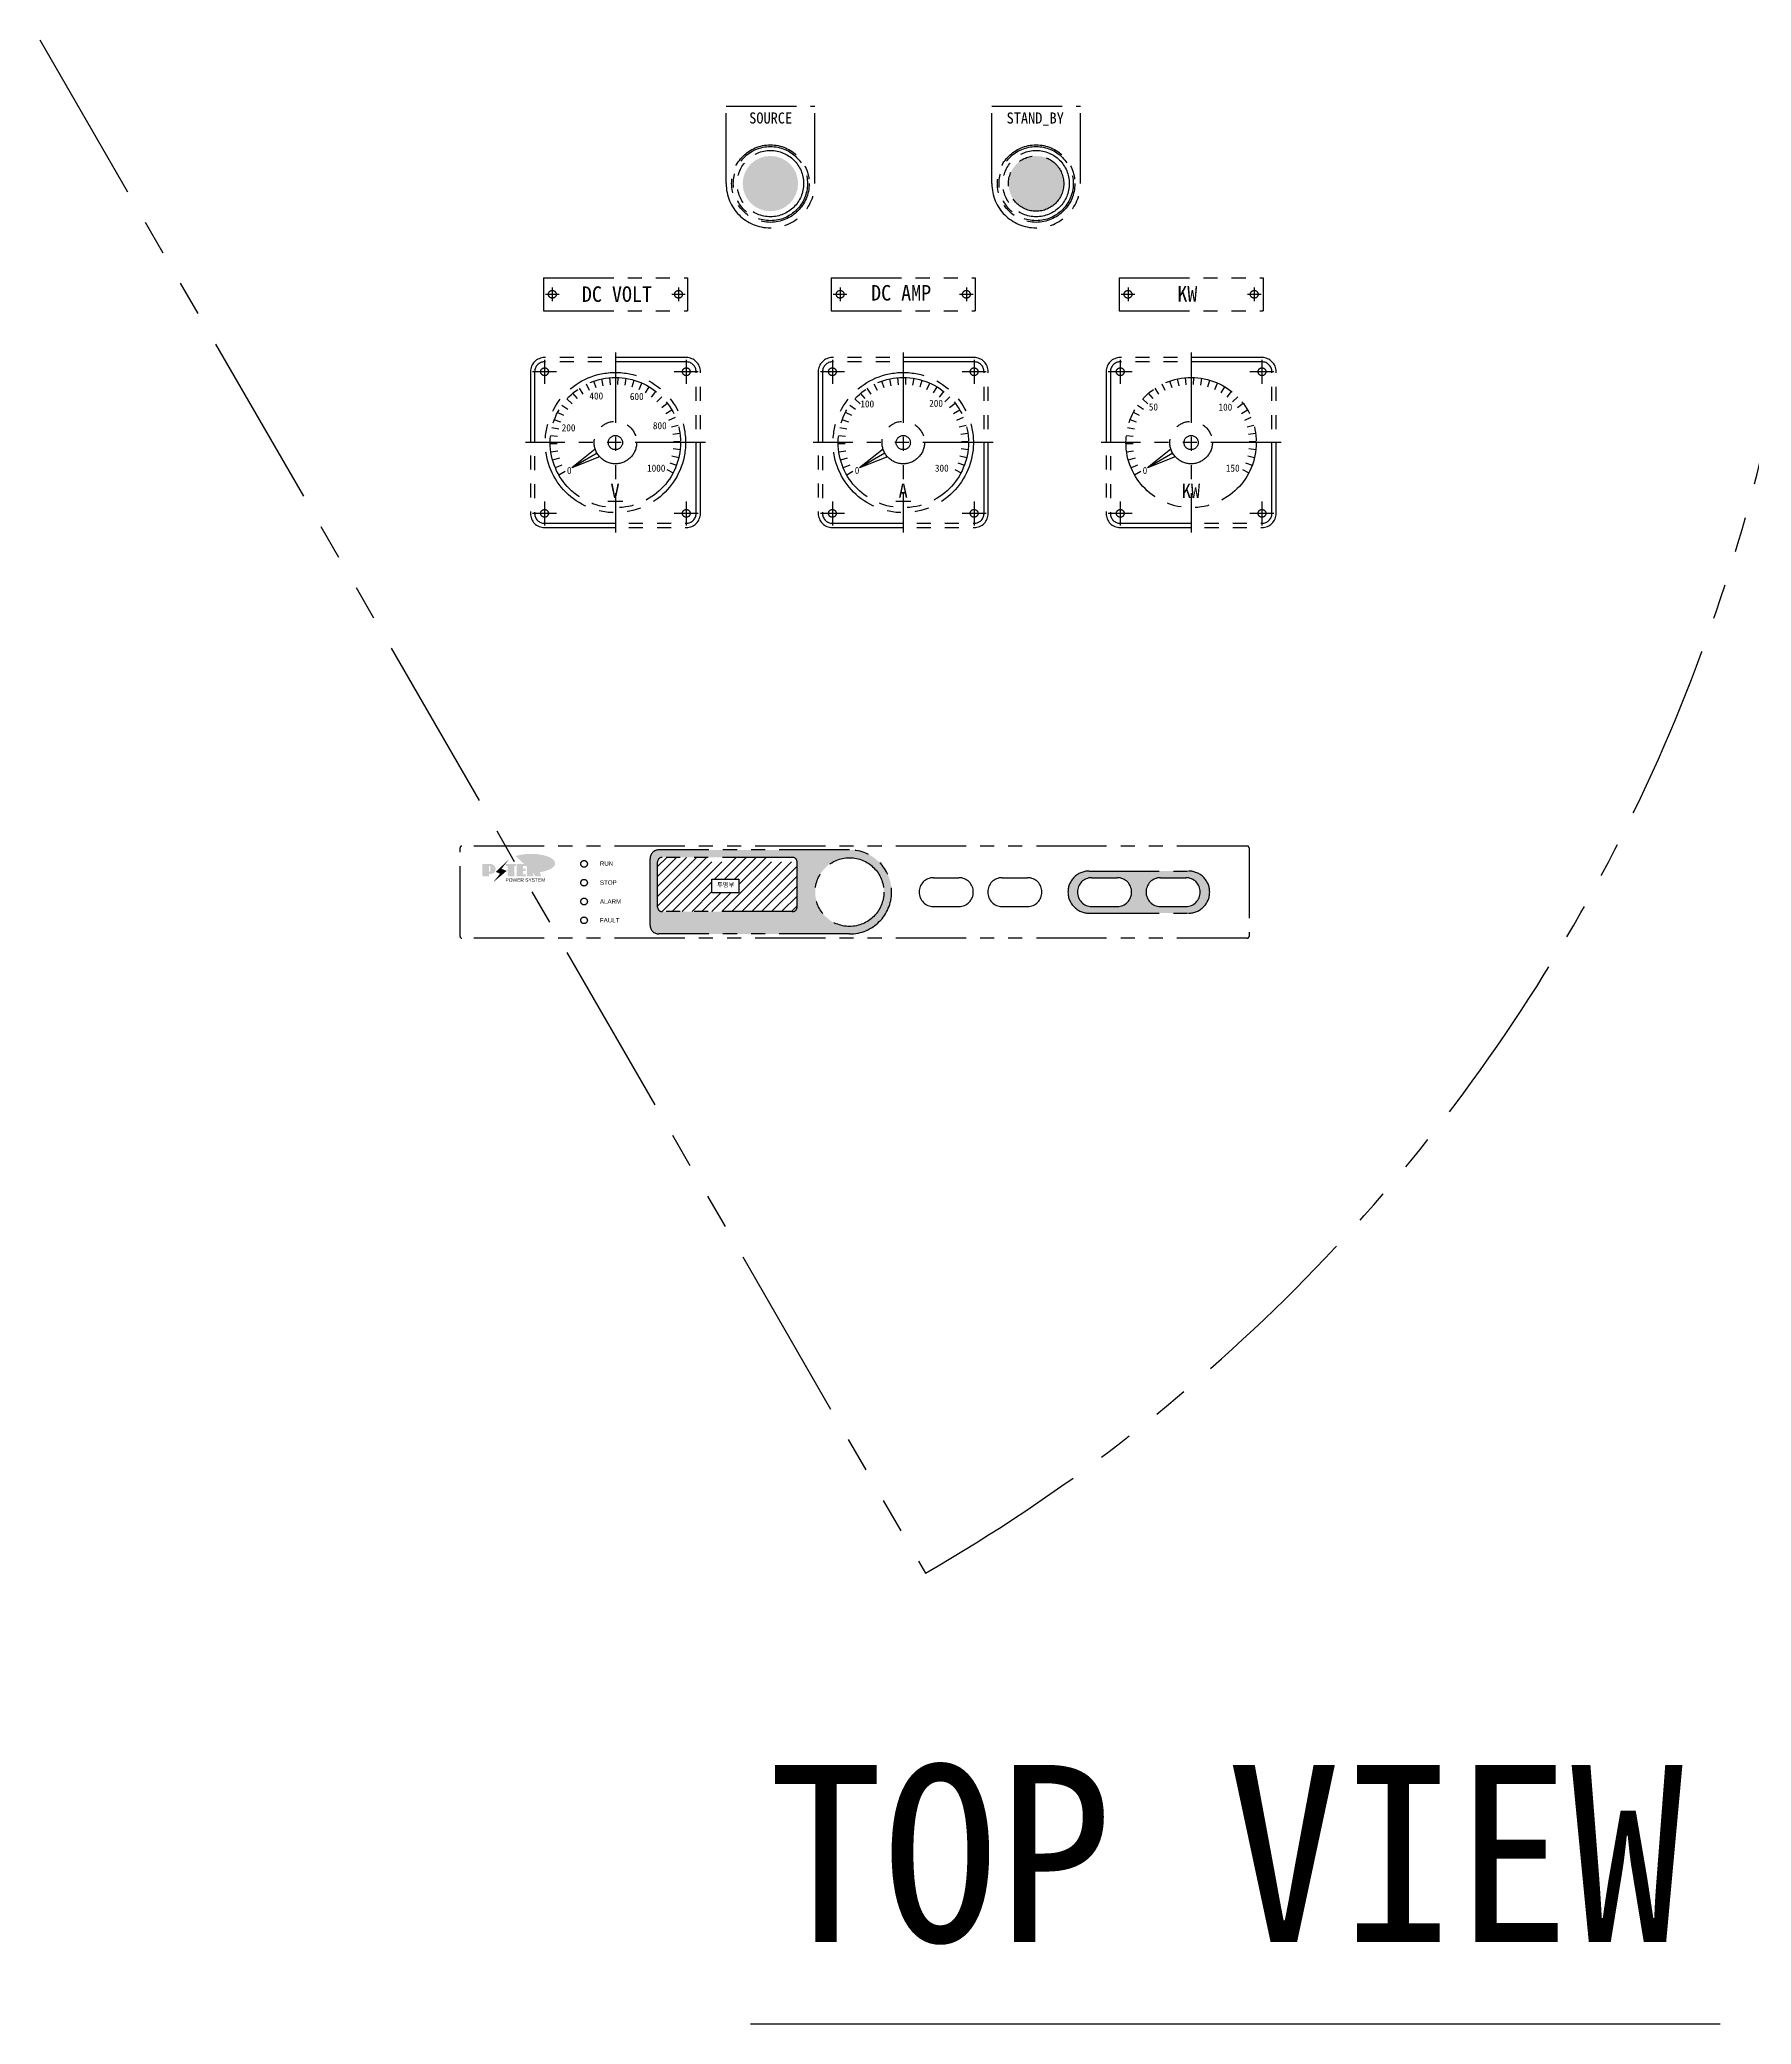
# Model space of a CAD drawing. Header units: inches. Extents: x 0 to 18221, y 0 to 6752.
# Drawn here: x 3804 to 4577, y 3925 to 4822 of the extents above; entities that cross this region are included whole.
import ezdxf
from ezdxf.enums import TextEntityAlignment as Align

# ---------------------------------------------------------------- set-up
doc = ezdxf.new("R2010")
doc.units = ezdxf.units.IN
doc.header["$MEASUREMENT"] = 0
doc.linetypes.add('PHANTOM', pattern=[63.5, 31.75, -6.35, 6.35, -6.35, 6.35, -6.35])
doc.linetypes.add('PHANTOM2', pattern=[31.75, 15.875, -3.175, 3.175, -3.175, 3.175, -3.175])
doc.styles.add('h1', font='')
doc.styles.add('HAN', font='')
doc.styles.get("Standard").update_dxf_attribs({"font": 'arial.ttf'})
doc.styles.get('h1').set_extended_font_data('New Gulim')
doc.styles.get('HAN').set_extended_font_data('GulimChe')

# ---------------------------------------------------------------- blocks, each defined once
blk = doc.blocks.new('A$C269E3A3B')
at = {"linetype": 'PHANTOM'}
for points in [[(-202.5, 117, 1), (-177.5, 117, 1)], [(-82.5, 117, 1), (-57.5, 117, 1)], [(-309.1, -193.49), (-311.42, -192.57), (-308.17, -188.38), (-313.98, -193.89), (-312.09, -194.77), (-315.14, -198.62)]]:
    blk.add_hatch(color=6, dxfattribs=at).paths.add_polyline_path(points)
h = blk.add_hatch(color=6, dxfattribs=at)
edge = h.paths.add_edge_path()
edge.add_ellipse((-298.09, -190.11), major_axis=(-10.9, 0), ratio=0.39426, start_angle=111.51268, end_angle=334.46902)
edge.add_ellipse((-299.39, -190.45), major_axis=(-10.1, 0), ratio=0.40699, start_angle=121.30662, end_angle=327.74369, ccw=False)
edge.add_line((-294.14, -193.97), (-294.09, -194.11))
h = blk.add_hatch(color=6, dxfattribs=at)
edge = h.paths.add_edge_path(flags=16)
edge.add_arc((-154.26, -203.08), 15.5, 0, 360)
edge = h.paths.add_edge_path(flags=16)
edge.add_arc((-179.95, -189.4), 2, 0, 90)
edge.add_line((-179.95, -187.4), (-238.95, -187.4))
edge.add_arc((-238.95, -189.4), 2, 90, 180)
edge.add_line((-240.95, -189.4), (-240.95, -209.9))
edge.add_arc((-238.95, -209.9), 2, 180, 270)
edge.add_line((-238.95, -211.9), (-179.95, -211.9))
edge.add_arc((-179.95, -209.9), 2, 270, 360)
edge.add_line((-177.95, -209.9), (-177.95, -189.4))
edge = h.paths.add_edge_path()
edge.add_arc((-240.35, -188), 4, 90, 180)
edge.add_line((-244.35, -188), (-244.35, -218))
edge.add_arc((-240.35, -218), 4, 180, 270)
edge.add_line((-240.35, -222), (-154.26, -222))
edge.add_arc((-154.26, -203), 19, 270, 450)
edge.add_line((-154.26, -184), (-240.35, -184))
h = blk.add_hatch(color=6, dxfattribs=at)
h.paths.add_polyline_path([(-317.3, -194.71), (-316.46, -194.71, 1), (-316.46, -190.34), (-320.03, -190.34), (-320.03, -195.79), (-317.3, -195.79)])
h.paths.add_polyline_path([(-317.3, -193.95), (-317.3, -191.06), (-317.16, -191.06, -0.414214), (-316.44, -191.79), (-316.44, -193.23, -0.414214), (-317.16, -193.95)], flags=16)
h.paths.add_polyline_path([(-305.92, -191.06), (-305.08, -191.06), (-305.08, -190.34), (-309.53, -190.34), (-309.53, -191.06), (-308.69, -191.06), (-308.69, -195.79), (-305.92, -195.79)])
h.paths.add_polyline_path([(-301.89, -193.33), (-300.66, -193.33), (-300.66, -192.56), (-301.89, -192.56), (-301.89, -191.06), (-300.66, -191.06), (-300.66, -190.34), (-304.62, -190.34), (-304.62, -195.79), (-300.51, -195.79), (-300.51, -195.07), (-301.89, -195.07)])
h.paths.add_polyline_path([(-297.21, -193.48), (-296.39, -195.79), (-293.71, -195.79), (-295.08, -191.4), (-293.77, -190.34), (-295.02, -190.34), (-297.21, -191.74), (-297.21, -190.34), (-299.96, -190.34), (-299.96, -195.79), (-297.21, -195.79)])
h = blk.add_hatch(color=6, dxfattribs=at)
h.paths.add_polyline_path([(-317.1, -191.23), (-316.97, -191.23, -0.129793), (-316.61, -191.32, 0.221832), (-317.16, -191.06), (-317.3, -191.06), (-317.3, -193.95), (-317.16, -193.95, 0.02048), (-317.1, -193.95)], flags=17)
h.paths.add_polyline_path([(-317.1, -194.87), (-316.26, -194.87, 0.72362), (-314.96, -190.93, -0.679777), (-316.46, -194.71), (-317.3, -194.71), (-317.3, -195.79), (-319.83, -195.79), (-319.83, -195.96), (-317.1, -195.96)])
h.paths.add_polyline_path([(-312.28, -194.85), (-315.33, -198.71), (-314.96, -198.39), (-312.09, -194.77), (-313.98, -193.89), (-308.64, -188.82), (-308.37, -188.47), (-314.17, -193.98)])
h.paths.add_polyline_path([(-309.34, -191.06), (-309.34, -191.23), (-308.69, -191.23), (-308.69, -191.06)], flags=17)
h.paths.add_polyline_path([(-305.72, -191.23), (-304.88, -191.23), (-304.88, -190.51), (-305.08, -190.51), (-305.08, -191.06), (-305.92, -191.06), (-305.92, -195.79), (-308.49, -195.79), (-308.49, -195.96), (-305.72, -195.96)])
h.paths.add_polyline_path([(-300.46, -192.73), (-300.66, -192.73), (-300.66, -193.33), (-301.89, -193.33), (-301.89, -195.07), (-301.69, -195.07), (-301.69, -193.5), (-300.46, -193.5)])
h.paths.add_polyline_path([(-300.31, -195.24), (-300.51, -195.24), (-300.51, -195.79), (-304.42, -195.79), (-304.42, -195.96), (-300.31, -195.96)])
h.paths.add_polyline_path([(-300.46, -190.51), (-300.66, -190.51), (-300.66, -191.06), (-301.89, -191.06), (-301.89, -192.56), (-301.69, -192.56), (-301.69, -191.23), (-300.46, -191.23)])
h.paths.add_polyline_path([(-297.02, -190.51), (-297.21, -190.51), (-297.21, -191.74), (-297.02, -191.61)])
h.paths.add_polyline_path([(-297.02, -194.03), (-297.21, -193.48), (-297.21, -195.79), (-299.76, -195.79), (-299.76, -195.96), (-297.02, -195.96)])
h.paths.add_polyline_path([(-293.57, -190.51), (-293.97, -190.51), (-295.08, -191.4), (-293.71, -195.79), (-296.25, -195.79), (-296.2, -195.96), (-293.52, -195.96), (-294.89, -191.56)])
h = blk.add_hatch(color=6, dxfattribs=at)
edge = h.paths.add_edge_path()
edge.add_line((-46.11, -193.58), (-1.11, -193.58))
edge.add_arc((-1.11, -203.08), 9.5, -90, 90, ccw=False)
edge.add_line((-1.11, -212.58), (-46.11, -212.58))
edge.add_arc((-46.11, -203.08), 9.5, 90, 270, ccw=False)
edge = h.paths.add_edge_path(flags=16)
edge.add_line((-13.86, -196.58), (-2.36, -196.58))
edge.add_arc((-2.36, -203.08), 6.5, -90, 90, ccw=False)
edge.add_line((-2.36, -209.58), (-13.86, -209.58))
edge.add_arc((-13.86, -203.08), 6.5, 90, 270, ccw=False)
edge = h.paths.add_edge_path(flags=16)
edge.add_arc((-33.36, -203.08), 6.5, 270, 450)
edge.add_line((-33.36, -196.58), (-44.86, -196.58))
edge.add_arc((-44.86, -203.08), 6.5, 90, 270)
edge.add_line((-44.86, -209.58), (-33.36, -209.58))
at = {"color": 6, "linetype": 'PHANTOM'}
for p, q in [((-210, 152, 0), (-170, 152, 0)), ((-210, 117, 0), (-210, 152, 0)), ((-170, 117, 0), (-170, 152, 0)), ((-90, 152), (-50, 152)), ((-90, 117), (-90, 152)), ((-50, 117), (-50, 152)), ((-292.5, 74.5), (-227.5, 74.5)), ((-292.5, 74.5), (-292.5, 59.5)), ((-227.5, 74.5), (-227.5, 59.5)), ((-162.5, 74.5), (-97.5, 74.5)), ((-162.5, 74.5), (-162.5, 59.5)), ((-97.5, 74.5), (-97.5, 59.5)), ((-32.5, 74.5), (-32.5, 59.5)), ((-32.5, 74.5), (32.5, 74.5)), ((32.5, 74.5), (32.5, 59.5)), ((-291.58, 67), (-285.42, 67)), ((-288.5, 70.08), (-288.5, 63.92)), ((-234.58, 67), (-228.42, 67)), ((-231.5, 70.08), (-231.5, 63.92)), ((-161.58, 67), (-155.42, 67)), ((-158.5, 70.08), (-158.5, 63.92)), ((-104.58, 67), (-98.42, 67)), ((-101.5, 70.08), (-101.5, 63.92)), ((-31.58, 67), (-25.42, 67)), ((-28.5, 70.08), (-28.5, 63.92)), ((25.42, 67), (31.58, 67)), ((28.5, 70.08), (28.5, 63.92)), ((-292.5, 59.5), (-227.5, 59.5)), ((-162.5, 59.5), (-97.5, 59.5)), ((-32.5, 59.5), (32.5, 59.5)), ((-228, 38.4), (-292, 38.4)), ((-292, 37.42), (-292, 26.58)), ((-228, 36.48), (-292, 36.48)), ((-260, 40.66), (-260, -40.66)), ((-228, 37.42), (-228, 26.58)), ((-98, 38.4), (-162, 38.4)), ((-162, 37.42), (-162, 26.58)), ((-98, 36.48), (-162, 36.48)), ((-130, 40.66), (-130, -40.66)), ((-130, 40.66), (-130, -40.66)), ((-98, 37.42), (-98, 26.58)), ((32, 38.4), (-32, 38.4)), ((-32, 37.42), (-32, 26.58)), ((32, 36.48), (-32, 36.48)), ((0, 40.66), (0, -40.66)), ((32, 37.42), (32, 26.58)), ((-298.4, 32.29), (-298.4, -32.66)), ((-286.58, 32), (-297.42, 32)), ((-296.48, 32), (-296.48, -32)), ((-268.63, 24.78), (-269.68, 27.8)), ((-265.46, 25.67), (-266.12, 28.8)), ((-262.2, 26.15), (-262.46, 29.34)), ((-258.9, 26.22), (-258.77, 29.41)), ((-255.62, 25.87), (-255.09, 29.03)), ((-252.42, 25.12), (-251.49, 28.18)), ((-222.58, 32), (-233.42, 32)), ((-223.52, -32, 0), (-223.52, 32, 0)), ((-221.6, -32, 0), (-221.6, 32, 0)), ((-168.4, 32.29), (-168.4, -32.66)), ((-156.58, 32), (-167.42, 32)), ((-166.48, 32), (-166.48, -32)), ((-138.63, 24.78), (-139.68, 27.8)), ((-135.46, 25.67), (-136.12, 28.8)), ((-132.2, 26.15), (-132.46, 29.34)), ((-128.9, 26.22), (-128.77, 29.41)), ((-125.62, 25.87), (-125.09, 29.03)), ((-122.42, 25.12), (-121.49, 28.18)), ((-92.58, 32), (-103.42, 32)), ((-93.52, -32, 0), (-93.52, 32, 0)), ((-91.6, -32, 0), (-91.6, 32, 0)), ((-38.4, 32.29), (-38.4, -32.66)), ((-26.58, 32), (-37.42, 32)), ((-36.48, 32), (-36.48, -32)), ((-8.63, 24.78), (-9.68, 27.8)), ((-5.46, 25.67), (-6.12, 28.8)), ((-2.2, 26.15), (-2.46, 29.34)), ((1.1, 26.22), (1.23, 29.41)), ((4.38, 25.87), (4.91, 29.03)), ((7.58, 25.12), (8.51, 28.18)), ((37.42, 32), (26.58, 32)), ((36.48, -32, 0), (36.48, 32, 0)), ((38.4, -32, 0), (38.4, 32, 0)), ((-279.5, 17.56), (-281.88, 19.7)), ((-277.15, 19.86), (-279.24, 22.29)), ((-274.52, 21.86), (-276.29, 24.52)), ((-271.67, 23.5), (-273.09, 26.37)), ((-249.33, 23.97), (-248.03, 26.89)), ((-246.41, 22.44), (-244.75, 25.18)), ((-243.7, 20.56), (-241.71, 23.07)), ((-241.25, 18.36), (-238.97, 20.6)), ((-149.5, 17.56), (-151.88, 19.7)), ((-147.15, 19.86), (-149.24, 22.29)), ((-144.52, 21.86), (-146.29, 24.52)), ((-141.67, 23.5), (-143.09, 26.37)), ((-119.33, 23.97), (-118.03, 26.89)), ((-116.41, 22.44), (-114.75, 25.18)), ((-113.7, 20.56), (-111.71, 23.07)), ((-111.25, 18.36), (-108.97, 20.6)), ((-19.5, 17.56), (-21.88, 19.7)), ((-17.15, 19.86), (-19.24, 22.29)), ((-14.52, 21.86), (-16.29, 24.52)), ((-11.67, 23.5), (-13.09, 26.37)), ((10.67, 23.97), (11.97, 26.89)), ((13.59, 22.44), (15.25, 25.18)), ((16.3, 20.56), (18.29, 23.07)), ((18.75, 18.36), (21.03, 20.6)), ((-284.59, 9.15), (-287.59, 10.26)), ((-283.25, 12.16), (-286.09, 13.64)), ((-281.55, 14.98), (-284.17, 16.8)), ((-239.1, 15.86), (-236.55, 17.8)), ((-237.28, 13.12), (-234.5, 14.72)), ((-235.81, 10.17), (-232.86, 11.41)), ((-154.59, 9.15), (-157.59, 10.26)), ((-153.25, 12.16), (-156.09, 13.64)), ((-151.55, 14.98), (-154.17, 16.8)), ((-109.1, 15.86), (-106.55, 17.8)), ((-107.28, 13.12), (-104.5, 14.72)), ((-105.81, 10.17), (-102.86, 11.41)), ((-24.59, 9.15), (-27.59, 10.26)), ((-23.25, 12.16), (-26.09, 13.64)), ((-21.55, 14.98), (-24.17, 16.8)), ((20.9, 15.86), (23.45, 17.8)), ((22.72, 13.12), (25.5, 14.72)), ((24.19, 10.17), (27.14, 11.41)), ((-286.1, 2.74), (-289.28, 3.08)), ((-285.55, 5.99), (-288.66, 6.72)), ((-234.73, 7.06), (-231.64, 7.92)), ((-234.04, 3.83), (-230.88, 4.3)), ((-233.77, 0.55), (-230.57, 0.62)), ((-89.34, 0), (-170.66, 0)), ((-89.34, 0), (-170.66, 0)), ((-156.1, 2.74), (-159.28, 3.08)), ((-155.55, 5.99), (-158.66, 6.72)), ((-104.73, 7.06), (-101.64, 7.92)), ((-104.04, 3.83), (-100.88, 4.3)), ((-103.77, 0.55), (-100.57, 0.62)), ((40.66, 0), (-40.66, 0)), ((-26.1, 2.74), (-29.28, 3.08)), ((-25.55, 5.99), (-28.66, 6.72)), ((25.27, 7.06), (28.36, 7.92)), ((25.96, 3.83), (29.12, 4.3)), ((26.23, 0.55), (29.43, 0.62)), ((-219.34, 0), (-300.66, 0)), ((-286.23, -0.55), (-289.43, -0.62)), ((-285.96, -3.83), (-289.12, -4.3)), ((-285.27, -7.06), (-288.36, -7.92)), ((-269.11, -3.02), (-279.69, -11.37)), ((-268.31, -4.8), (-279.69, -11.37)), ((-267.17, -6.38), (-279.69, -11.37)), ((-234.45, -5.99), (-231.34, -6.72)), ((-233.9, -2.74), (-230.72, -3.08)), ((-156.23, -0.55), (-159.43, -0.62)), ((-155.96, -3.83), (-159.12, -4.3)), ((-155.27, -7.06), (-158.36, -7.92)), ((-139.11, -3.02), (-149.69, -11.37)), ((-138.31, -4.8), (-149.69, -11.37)), ((-137.17, -6.38), (-149.69, -11.37)), ((-104.45, -5.99), (-101.34, -6.72)), ((-103.9, -2.74), (-100.72, -3.08)), ((-26.23, -0.55), (-29.43, -0.62)), ((-25.96, -3.83), (-29.12, -4.3)), ((-25.27, -7.06), (-28.36, -7.92)), ((-9.11, -3.02), (-19.69, -11.37)), ((-8.31, -4.8), (-19.69, -11.37)), ((-7.17, -6.38), (-19.69, -11.37)), ((25.55, -5.99), (28.66, -6.72)), ((26.1, -2.74), (29.28, -3.08)), ((-284.19, -10.17), (-287.14, -11.41)), ((-282.72, -13.12), (-285.5, -14.72)), ((-236.75, -12.16), (-233.91, -13.64)), ((-235.41, -9.15), (-232.41, -10.26)), ((-154.19, -10.17), (-157.14, -11.41)), ((-152.72, -13.12), (-155.5, -14.72)), ((-106.75, -12.16), (-103.91, -13.64)), ((-105.41, -9.15), (-102.41, -10.26)), ((-24.19, -10.17), (-27.14, -11.41)), ((-22.72, -13.12), (-25.5, -14.72)), ((23.25, -12.16), (26.09, -13.64)), ((24.59, -9.15), (27.59, -10.26)), ((-292, -26.58), (-292, -37.42)), ((-263.36, -26.47), (-256.64, -26.47)), ((-228, -26.58), (-228, -37.42)), ((-162, -26.58), (-162, -37.42)), ((-133.36, -26.47), (-126.64, -26.47)), ((-98, -26.58), (-98, -37.42)), ((-32, -26.58), (-32, -37.42)), ((32, -26.58), (32, -37.42)), ((-286.58, -32), (-297.42, -32)), ((-222.58, -32), (-233.42, -32)), ((-156.58, -32), (-167.42, -32)), ((-92.58, -32), (-103.42, -32)), ((-26.58, -32), (-37.42, -32)), ((37.42, -32), (26.58, -32)), ((-292, -36.48), (-228, -36.48)), ((-292, -38.4), (-228, -38.4)), ((-162, -36.48), (-98, -36.48)), ((-162, -38.4), (-98, -38.4)), ((-32, -36.48), (32, -36.48)), ((-32, -38.4), (32, -38.4)), ((-330.15, -223.08), (-330.15, -183.08)), ((25.35, -182.28), (-329.35, -182.28)), ((-244.35, -218), (-244.35, -188)), ((-240.95, -191.52), (-236.83, -187.4)), ((-240.95, -196.01), (-232.34, -187.4)), ((-240.95, -200.5), (-227.85, -187.4)), ((-240.95, -205), (-223.35, -187.4)), ((-240.95, -209.49), (-218.86, -187.4)), ((-154.26, -184, 0), (-240.35, -184)), ((-179.95, -187.4), (-238.95, -187.4)), ((-238.87, -211.9), (-214.37, -187.4)), ((-234.38, -211.9), (-209.88, -187.4)), ((-215.19, -197.19), (-205.39, -187.4)), ((-211.93, -211.9), (-187.43, -187.4)), ((-210.7, -197.19), (-200.9, -187.4)), ((-207.44, -211.9), (-182.94, -187.4)), ((-206.21, -197.19), (-196.41, -187.4)), ((-204.2, -199.68), (-191.92, -187.4)), ((-202.95, -211.9), (-178.81, -187.76)), ((26.15, -183.08), (26.15, -223.08)), ((-240.95, -209.9), (-240.95, -189.4)), ((-216.38, -197.19), (-204.2, -197.19)), ((-216.38, -203.34), (-216.38, -197.19)), ((-204.2, -197.19), (-204.2, -203.34)), ((-198.46, -211.9), (-177.95, -191.39)), ((-193.97, -211.9), (-177.95, -195.88)), ((-177.95, -209.9), (-177.95, -189.4)), ((-116.36, -196.58), (-104.86, -196.58)), ((-85.36, -196.58), (-73.86, -196.58)), ((-46.11, -193.58), (-1.11, -193.58)), ((-44.86, -196.58), (-33.36, -196.58)), ((-13.86, -196.58), (-2.36, -196.58)), ((-229.89, -211.9), (-216.38, -198.39)), ((-225.4, -211.9), (-216.38, -202.88)), ((-220.91, -211.9), (-212.36, -203.34)), ((-216.42, -211.9), (-207.87, -203.34)), ((-204.2, -203.34), (-216.38, -203.34)), ((-189.48, -211.9), (-177.95, -200.37)), ((-184.99, -211.9), (-177.95, -204.86)), ((-179.95, -211.9), (-238.95, -211.9)), ((-180.5, -211.9), (-177.95, -209.35)), ((-116.36, -209.58), (-104.86, -209.58)), ((-85.36, -209.58), (-73.86, -209.58)), ((-46.11, -212.58), (-1.11, -212.58)), ((-44.86, -209.58), (-33.36, -209.58)), ((-13.86, -209.58), (-2.36, -209.58)), ((25.35, -223.88), (-329.35, -223.88)), ((-154.26, -222, 0), (-240.35, -222))]:
    blk.add_line(p, q, dxfattribs=at)
for centre, radius in [((-190, 117, 0), 17.5), ((-70, 117), 17.5), ((-190, 117, 0), 16.75), ((-190, 117), 15), ((-70, 117), 16.75), ((-70, 117, 0), 15), ((-70, 117), 12.5), ((-288.5, 67), 1.75), ((-231.5, 67), 1.75), ((-158.5, 67), 1.75), ((-101.5, 67), 1.75), ((-28.5, 67), 1.75), ((28.5, 67), 1.75), ((-292, 32), 1.76), ((-260, 0), 31.68), ((-260, 0), 29.44), ((-228, 32), 1.76), ((-162, 32), 1.76), ((-130, 0), 31.68), ((-130, 0), 29.44), ((-98, 32), 1.76), ((-32, 32), 1.76), ((0, 0), 29.44), ((32, 32), 1.76), ((-260, 0), 9.6), ((-130, 0), 9.6), ((0, 0), 9.6), ((-260, 0), 3.2), ((-130, 0), 3.2), ((0, 0), 3.2), ((-292, -32), 1.76), ((-228, -32), 1.76), ((-162, -32), 1.76), ((-98, -32), 1.76), ((-32, -32), 1.76), ((32, -32), 1.76), ((-154.26, -203.08, 0), 15.5), ((-274.15, -190.33), 1.5), ((-274.15, -190.33), 1.5), ((-274.15, -198.83), 1.5), ((-274.15, -198.83), 1.5), ((-274.15, -207.33), 1.5), ((-274.15, -207.33), 1.5), ((-274.15, -215.83), 1.5), ((-274.15, -215.83), 1.5)]:
    blk.add_circle(centre, radius, dxfattribs=at)
for centre, radius, start, end in [((-190, 117, 0), 20, 180, 0), ((-70, 117), 20, 180, 0), ((-292, 32), 6.4, 90, 180), ((-292, 32), 4.48, 90, 180), ((-228, 32), 6.4, 0, 90), ((-228, 32), 4.48, 0, 90), ((-162, 32), 6.4, 90, 180), ((-162, 32), 4.48, 90, 180), ((-98, 32), 6.4, 0, 90), ((-98, 32), 4.48, 0, 90), ((-32, 32), 6.4, 90, 180), ((-32, 32), 4.48, 90, 180), ((32, 32), 6.4, 0, 90), ((32, 32), 4.48, 0, 90), ((-292, -32), 6.4, 180, 270), ((-292, -32), 4.48, 180, 270), ((-228, -32), 6.4, 270, 0), ((-228, -32), 4.48, 270, 0), ((-162, -32), 6.4, 180, 270), ((-162, -32), 4.48, 180, 270), ((-98, -32), 6.4, 270, 0), ((-98, -32), 4.48, 270, 0), ((-32, -32), 6.4, 180, 270), ((-32, -32), 4.48, 180, 270), ((32, -32), 6.4, 270, 0), ((32, -32), 4.48, 270, 0), ((-329.35, -183.08), 0.8, 90, 180), ((-240.35, -188), 4, 90, 180), ((-238.95, -189.4), 2, 90, 180), ((-179.95, -189.4), 2, 0, 90), ((-154.26, -203, 0), 19, 270, 90), ((25.35, -183.08), 0.8, 0, 90), ((-116.36, -203.08), 6.5, 90, 270), ((-104.86, -203.08), 6.5, 270, 90), ((-85.36, -203.08), 6.5, 90, 270), ((-73.86, -203.08), 6.5, 270, 90), ((-46.11, -203.08), 9.5, 90, 270), ((-44.86, -203.08), 6.5, 90, 270), ((-33.36, -203.08), 6.5, 270, 90), ((-13.86, -203.08), 6.5, 90, 270), ((-2.36, -203.08), 6.5, 270, 90), ((-1.11, -203.08), 9.5, 270, 90), ((-238.95, -209.9), 2, 180, 270), ((-179.95, -209.9), 2, 270, 0), ((-329.35, -223.08), 0.8, 180, 270), ((-240.35, -218), 4, 180, 270), ((25.35, -223.08), 0.8, 270, 0)]:
    blk.add_arc(centre, radius, start, end, dxfattribs=at)
for s, height, style, p in [('SOURCE', 5, 'HAN', (-199.58, 144.14, 0)), ('STAND_BY', 5, 'HAN', (-83.32, 144.14)), ('DC VOLT', 7, 'HAN', (-275.14, 63.57)), ('DC AMP', 7, 'HAN', (-144.53, 64.17)), ('KW', 7, 'HAN', (-6.24, 63.73)), ('V', 6.4, 'HAN', (-262.23, -24.97)), ('A', 6.4, 'HAN', (-132.11, -24.95)), ('KW', 6.4, 'HAN', (-4.21, -24.97)), ('투명부', 2, 'h1', (-214.05, -200.78, -1905.73))]:
    blk.add_text(s, height=height, dxfattribs=dict(at, style=style)).set_placement(p)
at = {"color": 6, "linetype": 'PHANTOM', "style": 'HAN'}
for s, p in [('400', (-271.73, 22.68, -2066.5)), ('600', (-253.47, 22.4, -2066.5)), ('100', (-149.36, 19.07, -2066.5)), ('200', (-118.29, 19.35, -2066.5)), ('800', (-243.06, 9.25, -2066.5)), ('50', (-19.09, 17.69, -2066.5)), ('100', (12.38, 17.61, -2066.5)), ('200', (-284.25, 8.29, -2066.5)), ('0', (-281.89, -10.98, -2066.5)), ('1000', (-245.7, -9.95, -2066.5)), ('0', (-151.89, -10.98, -2066.5)), ('300', (-115.7, -9.95, -2066.5)), ('0', (-21.89, -10.98, -2066.5)), ('150', (15.72, -9.95, -2066.5))]:
    blk.add_text(s, height=3.2, dxfattribs=at).set_placement(p, align=Align.TOP_LEFT)
at = {"color": 6, "linetype": 'PHANTOM'}
for s, height, p in [('POWER SYSTEM', 1.573, (-309.64, -198.39)), ('RUN', 2, (-267.01, -191.21)), ('STOP', 2, (-267.01, -199.76)), ('ALARM', 2, (-267.01, -208.33)), ('FAULT', 2, (-267.01, -216.79))]:
    blk.add_text(s, height=height, dxfattribs=at).set_placement(p)

msp = doc.modelspace()

# ---------------------------------------------------------------- linework, layer by layer
at = {"color": 6, "linetype": 'PHANTOM2', "ltscale": 5}
msp.add_line((3804.3305, 4821.7889, 0.0102), (4204.3305, 4128.9686, 0.0102), dxfattribs=at)
msp.add_line((4563.3227, 3925.1901, 0.0102), (4125.3384, 3925.1901, 0.0102))
msp.add_arc((3804.3305, 4821.7889, 0.0102), 800, 300, 0, dxfattribs=at)

# ---------------------------------------------------------------- block references
msp.add_blockref('A$C269E3A3B', (4324.3305, 4639.7752, 0.0102))

# ---------------------------------------------------------------- texts
at = {"color": 2, "style": 'HAN'}
msp.add_text('TOP VIEW', height=80, dxfattribs=at).set_placement((4133.5488, 3962.4018, 0.0102))

doc.saveas('drawing.dxf')
